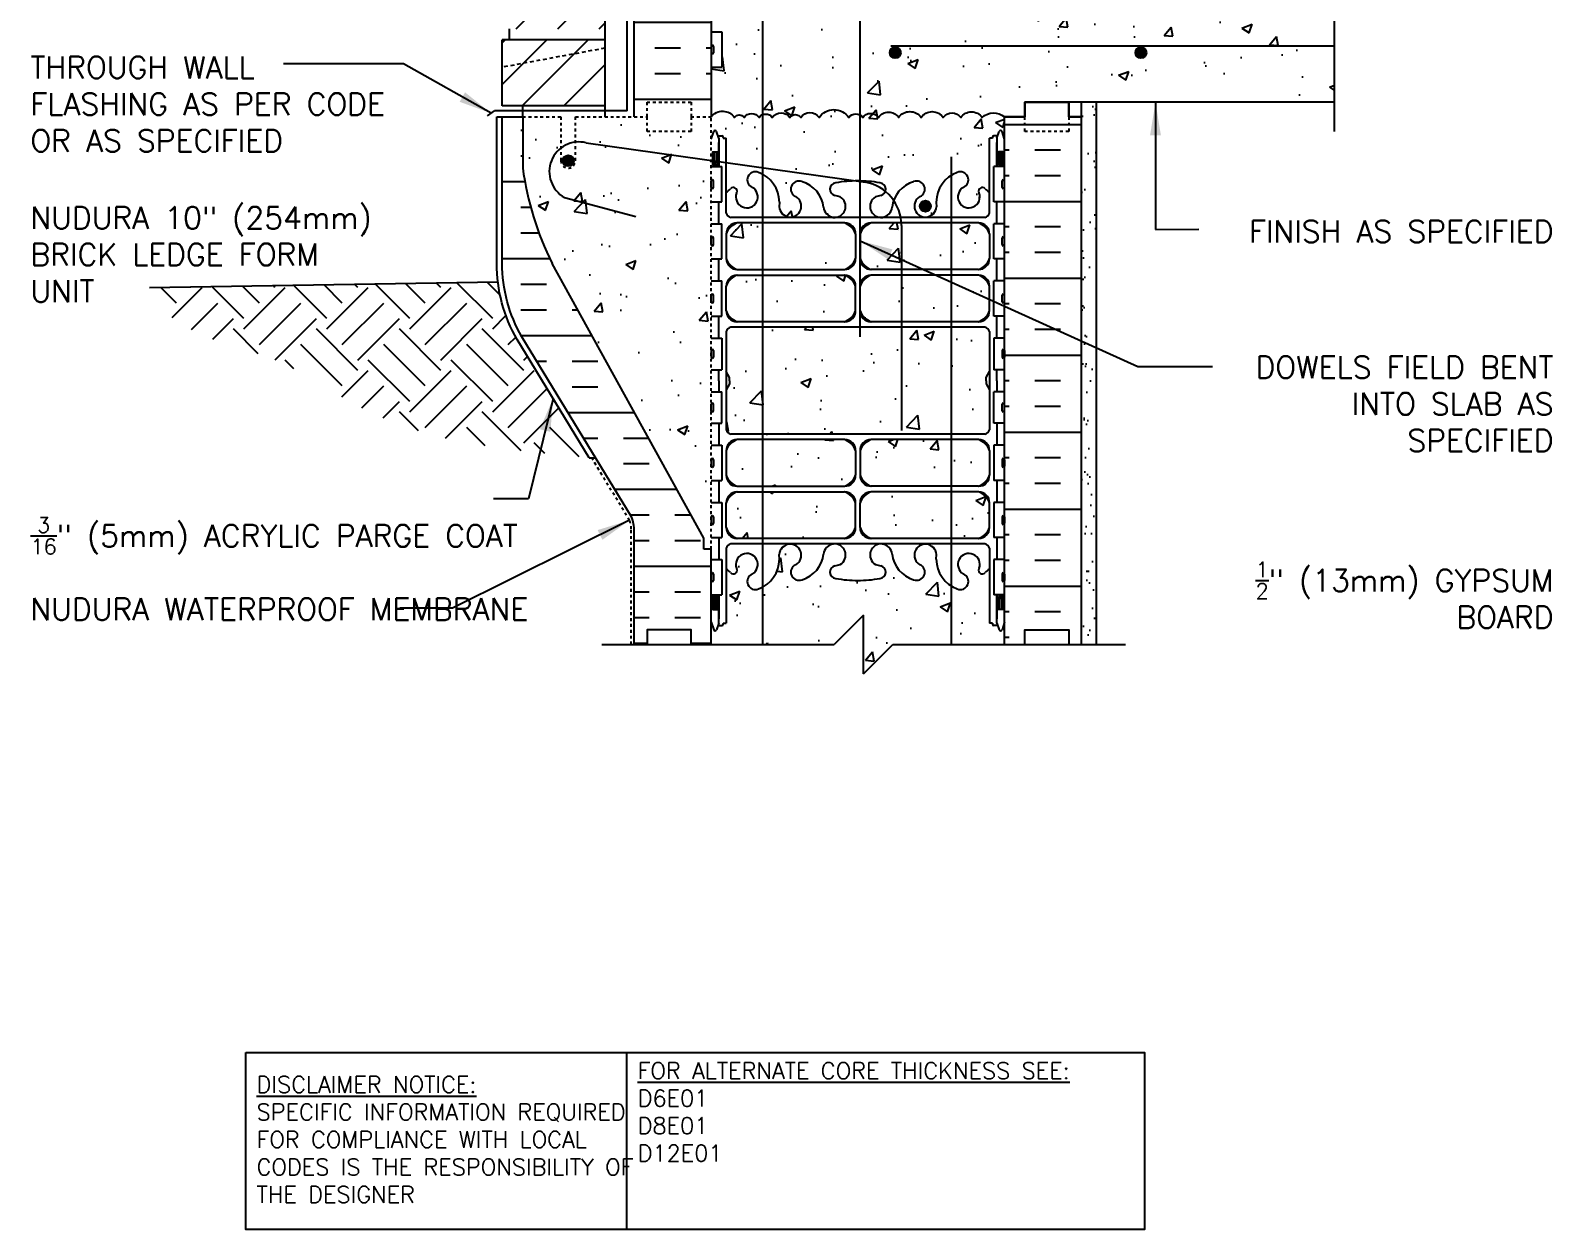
# Model space of a CAD drawing. Header units: inches. Extents: x 75 to 126.9, y 108.4 to 175.2.
# Drawn here: x 75 to 126.9, y 108.4 to 149.3 of the extents above; entities that cross this region are included whole.
import ezdxf

# ---------------------------------------------------------------- set-up
doc = ezdxf.new("R2010")
doc.units = ezdxf.units.IN
doc.header["$LTSCALE"] = 0.5
doc.header["$MEASUREMENT"] = 0
doc.linetypes.add('DASHED2', pattern=[0.375, 0.25, -0.125])
doc.linetypes.add('HIDDEN2', pattern=[0.1875, 0.125, -0.0625])
for name, color, linetype in [('HATCH', 12, 'Continuous'), ('Hidden2', 12, 'HIDDEN2'), ('line25', 2, 'Continuous'), ('LINE3', 3, 'Continuous'), ('LINE50', 5, 'Continuous'), ('LINE9', 9, 'Continuous'), ('TEXT', 4, 'Continuous'), ('Web_Edge', 9, 'Continuous')]:
    doc.layers.add(name, color=color, linetype=linetype)
doc.styles.add('DIM', font='romans.shx', dxfattribs={"width": 0.7})
doc.styles.add('ROMANS', font='romans.shx', dxfattribs={"height": 0.75})
doc.styles.get("Standard").update_dxf_attribs({"font": 'romans.shx', "height": 0.75})
doc.dimstyles.new('ext_12', dxfattribs={"dimscale": 12, "dimtxt": 0.09375, "dimasz": 0.09375, "dimexe": 0.09375, "dimexo": 0.0625, "dimgap": 0.0625, "dimtad": 1, "dimdec": 1, "dimzin": 3, "dimdsep": 46, "dimlunit": 4, "dimtxsty": 'DIM', "dimcen": 0.09, "dimdle": 0.09375, "dimclrt": 4, "dimadec": 0, "dimazin": 0, "dimtfac": 1, "dimtdec": 1, "dimtmove": 2, "dimatfit": 3, "dimfxl": 1, "dimfrac": 2, "dimtolj": 1, "dimtzin": 0, "dimarcsym": 0})

msp = doc.modelspace()

# ---------------------------------------------------------------- hatches: boundary and pattern name
at = {"layer": 'HATCH'}
h = msp.add_hatch(dxfattribs=at)
h.set_pattern_fill('AR-CONC', color=256, scale=0.5)
h.paths.add_polyline_path([(118.433, 150.901), (120.433, 150.901), (119.433, 151.901), (119.433, 154.901), (110.803, 154.901), (108.178, 154.901, 0.370317), (107.416, 154.881, 0.520567), (106.685, 154.881, 0.520567), (106.092, 154.881, 0.520567), (105.335, 154.881, 0.520567), (104.568, 154.881, 0.520567), (103.88, 154.881, 0.520567), (103.344, 154.881, 0.520567), (102.874, 154.881, 0.520567), (101.854, 154.881, 0.520567), (101.23, 154.881, 0.520567), (100.863, 154.881, 0.520567), (100.258, 154.881, 0.520567), (99.813, 154.881, 0.520567), (99.298, 154.881, 0.520567), (98.976, 154.881, 0.388951), (98.322, 155.026), (98.543, 155.026), (98.543, 153.946), (98.178, 153.946), (98.178, 153.196), (98.543, 153.196), (98.543, 151.996), (98.178, 151.996), (98.178, 151.246), (98.543, 151.246), (98.543, 150.046), (98.178, 150.046), (98.178, 149.296), (98.543, 149.296), (98.543, 148.096), (98.178, 148.096), (98.178, 146.401, -0.504816), (98.976, 146.381, -0.520567), (99.298, 146.381, -0.520567), (99.813, 146.381, -0.520567), (100.258, 146.381, -0.520567), (100.863, 146.381, -0.520567), (101.23, 146.381, -0.520567), (101.854, 146.381, -0.520567), (102.874, 146.381, -0.520567), (103.344, 146.381, -0.520567), (103.88, 146.381, -0.520567), (104.568, 146.381, -0.520567), (105.335, 146.381, -0.520567), (106.092, 146.381, -0.520567), (106.685, 146.381, -0.520567), (107.416, 146.381, -0.370317), (108.178, 146.401), (108.866, 146.401), (108.866, 146.901), (110.366, 146.901), (119.433, 146.901), (119.433, 149.901)])
h.paths.add_polyline_path([(107.668, 130.967, 0.108935), (107.515, 130.854, -0.8344), (107.304, 130.979), (107.316, 131.001, 2.155404), (106.777, 130.806, -1), (106.563, 130.295, -0.311223), (105.854, 131.311), (105.855, 131.476, 1.661382), (105.294, 131.124, -1), (105.08, 130.612, -0.30095), (104.344, 131.485, 1.661382), (103.783, 131.132, 0.055617), (103.962, 131.086, -0.843243), (103.928, 130.654, -0.049932), (103.178, 130.59, -0.049932), (102.428, 130.654, -0.843243), (102.394, 131.086, 0.055617), (102.573, 131.132, 1.661382), (102.012, 131.485, -0.30095), (101.276, 130.612, -1), (101.062, 131.124, 1.661382), (100.501, 131.476), (100.502, 131.311, -0.311223), (99.793, 130.295, -1), (99.579, 130.806, 2.155404), (99.041, 131.001), (99.052, 130.979, -0.834375), (98.841, 130.854, 0.108938), (98.688, 130.967), (98.688, 129.13), (98.588, 129.13), (98.588, 129.1, -0.414214), (98.538, 129.05), (98.412, 129.05), (98.363, 128.9, -0.6), (98.263, 128.9), (98.178, 129.161), (98.178, 128.401), (102.376, 128.401), (103.376, 129.401), (103.376, 127.401), (104.376, 128.401), (108.178, 128.401), (108.178, 129.161), (108.093, 128.9, -0.6), (107.993, 128.9), (107.944, 129.05), (107.818, 129.05, -0.414214), (107.768, 129.1), (107.768, 129.13), (107.668, 129.13)])
h.paths.add_polyline_path([(107.668, 139.075, 0.268138), (107.507, 139.223), (98.849, 139.223, 0.268156), (98.688, 139.075), (98.688, 137.713), (98.808, 137.513), (98.808, 137.401), (98.808, 137.289), (98.688, 137.089), (98.688, 135.727, 0.268156), (98.849, 135.579), (107.507, 135.579, 0.268138), (107.668, 135.727), (107.668, 137.089), (107.548, 137.289), (107.548, 137.401), (107.548, 137.513), (107.668, 137.713)])
h.paths.add_polyline_path([(102.727, 133.61), (99.063, 133.61, 0.225652), (98.688, 133.235), (98.688, 132.394, 0.225652), (99.063, 132.019), (102.727, 132.019, 0.225652), (103.102, 132.394), (103.102, 133.235, 0.225652)])
h.paths.add_polyline_path([(103.102, 134.176), (103.102, 135.017, 0.225652), (102.727, 135.392), (99.063, 135.392, 0.225652), (98.688, 135.017), (98.688, 134.176, 0.225652), (99.063, 133.801), (102.727, 133.801, 0.225652)])
h.paths.add_polyline_path([(107.668, 135.017, 0.225652), (107.293, 135.392), (103.629, 135.392, 0.225652), (103.254, 135.017), (103.254, 134.176, 0.225652), (103.629, 133.801), (107.293, 133.801, 0.225652), (107.668, 134.176)])
h.paths.add_polyline_path([(107.668, 133.235, 0.225652), (107.293, 133.61), (103.629, 133.61, 0.225652), (103.254, 133.235), (103.254, 132.394, 0.225652), (103.629, 132.019), (107.293, 132.019, 0.225652), (107.668, 132.394)])
h.paths.add_polyline_path([(103.102, 140.626, 0.225652), (102.727, 141.001), (99.063, 141.001, 0.225652), (98.688, 140.626), (98.688, 139.786, 0.225652), (99.063, 139.411), (102.727, 139.411, 0.225652), (103.102, 139.786)])
h.paths.add_polyline_path([(103.102, 142.408, 0.225652), (102.727, 142.783), (99.063, 142.783, 0.225652), (98.688, 142.408), (98.688, 141.567, 0.225652), (99.063, 141.192), (102.727, 141.192, 0.225652), (103.102, 141.567)])
h.paths.add_polyline_path([(107.668, 142.408, 0.225652), (107.293, 142.783), (103.629, 142.783, 0.225652), (103.254, 142.408), (103.254, 141.567, 0.225652), (103.629, 141.192), (107.293, 141.192, 0.225652), (107.668, 141.567)])
h.paths.add_polyline_path([(107.668, 140.626, 0.225652), (107.293, 141.001), (103.629, 141.001, 0.225652), (103.254, 140.626), (103.254, 139.786, 0.225652), (103.629, 139.411), (107.293, 139.411, 0.225652), (107.668, 139.786)])
h.paths.add_polyline_path([(107.668, 145.672), (107.768, 145.672), (107.768, 145.702, -0.414214), (107.818, 145.752), (107.944, 145.752), (107.993, 145.902, -0.6), (108.093, 145.902), (108.178, 145.642), (108.178, 146.401, 0.370317), (107.416, 146.381, 0.520567), (106.685, 146.381, 0.520567), (106.092, 146.381, 0.520567), (105.335, 146.381, 0.520567), (104.568, 146.381, 0.520567), (103.88, 146.381, 0.520567), (103.344, 146.381, 0.520567), (102.874, 146.381, 0.520567), (101.854, 146.381, 0.520567), (101.23, 146.381, 0.520567), (100.863, 146.381, 0.520567), (100.258, 146.381, 0.520567), (99.813, 146.381, 0.520567), (99.298, 146.381, 0.520567), (98.976, 146.381, 0.504816), (98.178, 146.401), (98.178, 145.642), (98.263, 145.902, -0.6), (98.363, 145.902), (98.412, 145.752), (98.538, 145.752, -0.414214), (98.588, 145.702), (98.588, 145.672), (98.688, 145.672), (98.688, 143.835, 0.108933), (98.841, 143.948, -0.8344), (99.052, 143.823), (99.041, 143.801, 2.155404), (99.579, 143.996, -1), (99.793, 144.507, -0.311223), (100.502, 143.491), (100.501, 143.326, 1.661382), (101.062, 143.679, -1), (101.276, 144.19, -0.30095), (102.012, 143.318, 1.661382), (102.573, 143.67, 0.055617), (102.394, 143.716, -0.843243), (102.428, 144.148, -0.049932), (103.178, 144.213, -0.049932), (103.928, 144.148, -0.843243), (103.962, 143.716, 0.055617), (103.783, 143.67, 1.661382), (104.344, 143.318, -0.30095), (105.08, 144.19, -1), (105.294, 143.679, 1.661382), (105.855, 143.326), (105.854, 143.491, -0.311223), (106.563, 144.507, -1), (106.777, 143.996, 2.155404), (107.316, 143.801), (107.304, 143.823, -0.834375), (107.515, 143.948, 0.10894), (107.668, 143.835)])
h.paths.add_polyline_path([(107.668, 157.075, 0.268138), (107.507, 157.223), (98.849, 157.223, 0.268156), (98.688, 157.075), (98.688, 155.713), (98.808, 155.513), (98.808, 155.401), (98.808, 155.281), (98.178, 155.281), (98.178, 155.026), (98.322, 155.026, -0.388951), (98.976, 154.881, -0.520567), (99.298, 154.881, -0.520567), (99.813, 154.881, -0.520567), (100.258, 154.881, -0.520567), (100.863, 154.881, -0.520567), (101.23, 154.881, -0.520567), (101.854, 154.881, -0.520567), (102.874, 154.881, -0.520567), (103.344, 154.881, -0.520567), (103.88, 154.881, -0.520567), (104.568, 154.881, -0.520567), (105.335, 154.881, -0.520567), (106.092, 154.881, -0.520567), (106.685, 154.881, -0.520567), (107.416, 154.881, -0.370317), (108.178, 154.901), (108.178, 155.281), (107.548, 155.281), (107.548, 155.401), (107.548, 155.513), (107.668, 155.713)])
h.paths.add_polyline_path([(103.102, 158.626, 0.225652), (102.727, 159.001), (99.063, 159.001, 0.225652), (98.688, 158.626), (98.688, 157.786, 0.225652), (99.063, 157.411), (102.727, 157.411, 0.225652), (103.102, 157.786)])
h.paths.add_polyline_path([(103.102, 160.408, 0.225652), (102.727, 160.783), (99.063, 160.783, 0.225652), (98.688, 160.408), (98.688, 159.567, 0.225652), (99.063, 159.192), (102.727, 159.192, 0.225652), (103.102, 159.567)])
h.paths.add_polyline_path([(107.668, 160.408, 0.225652), (107.293, 160.783), (103.629, 160.783, 0.225652), (103.254, 160.408), (103.254, 159.567, 0.225652), (103.629, 159.192), (107.293, 159.192, 0.225652), (107.668, 159.567)])
h.paths.add_polyline_path([(107.668, 158.626, 0.225652), (107.293, 159.001), (103.629, 159.001, 0.225652), (103.254, 158.626), (103.254, 157.786, 0.225652), (103.629, 157.411), (107.293, 157.411, 0.225652), (107.668, 157.786)])
h.paths.add_polyline_path([(107.668, 163.672), (107.768, 163.672), (107.768, 163.702, -0.414214), (107.818, 163.752), (107.944, 163.752), (107.993, 163.902, -0.6), (108.093, 163.902), (108.178, 163.642), (108.178, 164.401), (108.178, 166.401, 0.08841), (108.032, 166.498), (107.942, 166.498), (107.942, 166.54, -0.249069), (107.832, 166.747), (107.832, 166.815, -0.414214), (107.895, 166.877), (107.942, 166.877), (107.942, 166.947), (107.837, 166.947, 0.231736), (107.479, 166.796, -0.8344), (107.268, 166.922), (107.28, 166.943, 2.155404), (106.741, 166.749, -1), (106.527, 166.238, -0.311223), (105.818, 167.254), (105.819, 167.419, 1.661382), (105.258, 167.066, -1), (105.044, 166.555, -0.30095), (104.308, 167.427, 1.661382), (103.747, 167.074, 0.055617), (103.926, 167.029, -0.843243), (103.892, 166.596, -0.047544), (103.178, 166.532, -0.047544), (102.464, 166.596, -0.843243), (102.43, 167.029, 0.055617), (102.609, 167.074, 1.661382), (102.048, 167.427, -0.30095), (101.312, 166.555, -1), (101.098, 167.066, 1.661382), (100.537, 167.419), (100.538, 167.254, -0.311223), (99.829, 166.238, -1), (99.615, 166.749, 2.155404), (99.077, 166.943), (99.088, 166.922, -0.834375), (98.877, 166.796, 0.23174), (98.519, 166.947), (98.414, 166.947), (98.414, 166.877), (98.462, 166.877, -0.414214), (98.524, 166.815), (98.524, 166.747, -0.249069), (98.414, 166.54), (98.414, 166.498), (98.324, 166.498, 0.088416), (98.178, 166.401), (98.178, 164.401), (98.178, 163.642), (98.263, 163.902, -0.6), (98.363, 163.902), (98.412, 163.752), (98.538, 163.752, -0.414214), (98.588, 163.702), (98.588, 163.672), (98.688, 163.672), (98.688, 161.835, 0.108933), (98.841, 161.948, -0.8344), (99.052, 161.823), (99.041, 161.801, 2.155404), (99.579, 161.996, -1), (99.793, 162.507, -0.311223), (100.502, 161.491), (100.501, 161.326, 1.661382), (101.062, 161.679, -1), (101.276, 162.19, -0.30095), (102.012, 161.318, 1.661382), (102.573, 161.67, 0.055617), (102.394, 161.716, -0.843243), (102.428, 162.148, -0.049932), (103.178, 162.213, -0.049932), (103.928, 162.148, -0.843243), (103.962, 161.716, 0.055617), (103.783, 161.67, 1.661382), (104.344, 161.318, -0.30095), (105.08, 162.19, -1), (105.294, 161.679, 1.661382), (105.855, 161.326), (105.854, 161.491, -0.311223), (106.563, 162.507, -1), (106.777, 161.996, 2.155404), (107.316, 161.801), (107.304, 161.823, -0.834375), (107.515, 161.948, 0.10894), (107.668, 161.835)])
h.paths.add_polyline_path([(108.178, 173.401), (102.178, 173.401), (101.178, 172.401), (101.178, 174.401), (100.178, 173.401), (98.178, 173.401), (98.178, 170.593, 0.088416), (98.324, 170.496), (98.414, 170.496), (98.414, 170.454, -0.249069), (98.524, 170.247), (98.524, 170.18, -0.414214), (98.462, 170.117), (98.414, 170.117), (98.414, 170.047), (98.519, 170.047, -0.155529), (98.695, 169.913, 0.180914), (99.113, 169.602), (100.693, 169.249, 0.054974), (101.02, 169.213), (103.178, 169.213), (105.336, 169.213, 0.054974), (105.663, 169.249), (107.244, 169.602, 0.180914), (107.661, 169.913, -0.155529), (107.837, 170.047), (107.942, 170.047), (107.942, 170.117), (107.895, 170.117, -0.414214), (107.832, 170.18), (107.832, 170.247, -0.249069), (107.942, 170.454), (107.942, 170.496), (108.032, 170.496, 0.08841), (108.178, 170.593)])
h.paths.add_polyline_path([(98.178, 146.401), (97.491, 146.401), (97.491, 145.901), (95.991, 145.901), (95.991, 146.401), (95.553, 146.401), (93.553, 146.401), (93.553, 144.901, -1), (93.053, 144.901), (93.053, 146.401), (91.753, 146.401), (91.753, 144.651, 0.079579), (92.753, 141.401), (97.928, 132.026), (97.928, 131.651), (98.178, 131.651)])
h = msp.add_hatch(dxfattribs=at)
h.set_pattern_fill('ANSI31', color=256, scale=8, style=0)
h.set_pattern_definition([(45, (92.1293, 152.8277), (-0.707107, 0.707107), [])])
h.paths.add_polyline_path([(94.553, 154.276), (91.053, 154.276), (91.053, 152.026), (94.553, 152.026)])
h.paths.add_polyline_path([(94.553, 173.401), (91.053, 173.401), (91.053, 173.026), (94.553, 173.026)])
h.paths.add_polyline_path([(94.553, 149.026), (91.053, 149.026), (91.053, 146.776), (94.553, 146.776)])
h.paths.add_polyline_path([(94.553, 172.651), (92.553, 172.651), (91.053, 172.651), (91.053, 170.401), (94.553, 170.401)])
h.paths.add_polyline_path([(94.553, 170.026), (91.053, 170.026), (91.053, 167.776), (94.553, 167.776)])
h.paths.add_polyline_path([(94.553, 159.526), (91.053, 159.526), (91.053, 157.276), (94.553, 157.276)])
h.paths.add_polyline_path([(94.553, 162.151), (91.053, 162.151), (91.053, 159.901), (94.553, 159.901)])
h.paths.add_polyline_path([(94.553, 164.776), (91.053, 164.776), (91.053, 162.526), (94.553, 162.526)])
h.paths.add_polyline_path([(94.553, 167.401), (91.053, 167.401), (91.053, 165.151), (94.553, 165.151)])
h.paths.add_polyline_path([(94.553, 151.651), (91.053, 151.651), (91.053, 149.401), (94.553, 149.401)])
h.paths.add_polyline_path([(94.553, 156.901), (91.053, 156.901), (91.053, 154.651), (94.553, 154.651)])
h = msp.add_hatch(dxfattribs=at)
h.set_pattern_fill('INSUL', color=256, scale=7, style=0)
h.paths.add_polyline_path([(110.803, 164.401), (110.366, 164.401), (110.366, 163.901), (108.866, 163.901), (108.866, 164.401), (108.178, 164.401), (108.178, 154.901), (110.803, 154.901)])
h.paths.add_polyline_path([(98.178, 164.401), (97.491, 164.401), (97.491, 163.901), (95.991, 163.901), (95.991, 164.401), (95.553, 164.401), (95.553, 146.401), (95.991, 146.401), (95.991, 146.901), (97.491, 146.901), (97.491, 146.401), (98.178, 146.401), (98.178, 148.096)])
h = msp.add_hatch(dxfattribs=at)
h.set_pattern_fill('INSUL', color=256, scale=7, style=0)
h.set_pattern_definition([(180, (3034.3397, -268.6084), (0, 2.625), []), (180, (3034.3397, -267.7334), (0, 2.625), [0.875, -0.875]), (180, (3034.3397, -266.8584), (0, 2.625), [0.875, -0.875])])
h.paths.add_polyline_path([(110.803, 128.401), (110.366, 128.401), (110.366, 128.901), (108.866, 128.901), (108.866, 128.401), (108.178, 128.401), (108.178, 146.401), (108.866, 146.401), (108.866, 146.901), (110.366, 146.901), (110.366, 146.401), (110.803, 146.401)])
h = msp.add_hatch(dxfattribs=at)
h.set_pattern_fill('AR-SAND', color=256, scale=0.5, style=0)
h.set_pattern_definition([(37.5, (111.2565, 149.0647), (-0.031497, 0.963412), [0, -0.76, 0, -0.85, 0, -0.8125]), (7.5, (111.2565, 149.0647), (0.88489, 1.41107), [0, -0.41, 0, -0.685, 0, -0.2625]), (327.5, (110.6415, 149.0647), (1.55707, 0.00283), [0, -0.25, 0, -0.9, 0, -1.175]), (317.5, (110.6415, 149.0647), (1.50306, 0.43884), [0, -0.125, 0, -0.59, 0, -0.675])])
h.paths.add_polyline_path([(111.303, 146.901), (110.803, 146.901), (110.803, 146.401), (110.803, 145.981), (111.303, 145.981)])
h.paths.add_polyline_path([(111.303, 140.967), (110.803, 140.967), (110.803, 128.402), (111.303, 128.402)])
h.paths.add_polyline_path([(111.303, 145.901), (110.803, 145.901), (110.803, 140.967), (111.303, 140.967)])
h = msp.add_hatch(dxfattribs=at)
h.set_pattern_fill('INSUL', color=256, scale=7, style=0)
h.set_pattern_definition([(0, (-2904.3126, -294.1812), (0, 2.625), []), (0, (-2904.3126, -293.3062), (0, 2.625), [0.875, -0.875]), (0, (-2904.3126, -292.4312), (0, 2.625), [0.875, -0.875])])
h.paths.add_polyline_path([(92.753, 141.401, -0.079579), (91.753, 144.651), (91.753, 146.401), (91.053, 146.401), (91.053, 141.401, 0.131652), (91.723, 138.901), (95.461, 132.751, -0.10438), (95.553, 132.276), (95.553, 128.401), (95.991, 128.401), (95.991, 128.901), (97.491, 128.901), (97.491, 128.401), (98.178, 128.401), (98.178, 131.651), (97.928, 131.651), (97.928, 132.026)])
h = msp.add_hatch(dxfattribs=at)
h.set_pattern_fill('EARTH', color=256, scale=8, angle=45, style=0)
h.set_pattern_definition([(45, (-12.8643, 61.7362), (2e-16, 2.828427), [2, -2]), (45, (-13.3946, 62.2665), (2e-16, 2.828427), [2, -2]), (45, (-13.925, 62.7968), (2e-16, 2.828427), [2, -2]), (135, (-13.925, 63.1504), (-2.828427, 4e-16), [2, -2]), (135, (-13.3946, 63.6807), (-2.828427, 4e-16), [2, -2]), (135, (-12.8643, 64.211), (-2.828427, 4e-16), [2, -2])])
h.paths.add_polyline_path([(91.562, 138.806, -0.100997), (90.904, 140.773), (87.327, 140.713), (82.864, 138.276), (82.995, 138.232), (83.207, 138.153), (83.421, 138.066), (83.636, 137.968), (83.853, 137.862), (84.07, 137.749), (84.287, 137.629), (84.503, 137.505), (84.719, 137.378), (84.932, 137.249), (85.143, 137.119), (85.353, 136.991), (85.565, 136.862), (85.787, 136.732), (86.024, 136.6), (86.282, 136.465), (86.567, 136.326), (86.886, 136.18), (87.244, 136.029), (87.65, 135.87), (88.129, 135.706), (88.706, 135.539), (89.409, 135.374), (90.265, 135.212), (91.299, 135.056), (92.54, 134.908), (94.013, 134.773)])
h.paths.add_polyline_path([(87.327, 140.713), (78.61, 140.568), (78.789, 140.393), (78.971, 140.222), (79.154, 140.058), (79.34, 139.9), (79.529, 139.75), (79.72, 139.607), (79.913, 139.472), (80.109, 139.347), (80.307, 139.23), (80.508, 139.123), (80.711, 139.024), (80.915, 138.932), (81.121, 138.846), (81.327, 138.767), (81.534, 138.694), (81.742, 138.625), (81.95, 138.56), (82.157, 138.497), (82.366, 138.434), (82.575, 138.371), (82.784, 138.304), (82.864, 138.276)])
at = {"layer": 'LINE3'}
for points in [[(104.64, 148.588, 1), (104.265, 148.588, 1)], [(113.015, 148.588, 1), (112.64, 148.588, 1)], [(93.116, 144.901, 1), (93.491, 144.901, 1)], [(105.294, 143.354, 1), (105.669, 143.354, 1)]]:
    msp.add_hatch(color=256, dxfattribs=at).paths.add_polyline_path(points)

# ---------------------------------------------------------------- linework, layer by layer
at = {"layer": 'HATCH'}
msp.add_lwpolyline([(98.178, 146.401, -0.504816), (98.976, 146.381, -0.520567), (99.298, 146.381, -0.520567), (99.813, 146.381, -0.520567), (100.258, 146.381, -0.520567), (100.863, 146.381, -0.520567), (101.23, 146.381, -0.520567), (101.854, 146.381, -0.520567), (102.874, 146.381, -0.520567), (103.344, 146.381, -0.520567), (103.88, 146.381, -0.520567), (104.568, 146.381, -0.520567), (105.335, 146.381, -0.520567), (106.092, 146.381, -0.520567), (106.685, 146.381, -0.520567), (107.416, 146.381, -0.370317), (108.178, 146.401)], format="xyb", dxfattribs=at)
at = {"layer": 'Hidden2'}
for p, q in [((91.753, 146.401), (93.053, 146.401)), ((93.053, 146.401), (93.053, 144.901)), ((93.553, 144.901), (93.553, 146.401)), ((93.553, 146.401), (95.553, 146.401)), ((98.178, 131.651), (98.178, 146.401))]:
    msp.add_line(p, q, dxfattribs=at)
msp.add_lwpolyline([(95.553, 146.401), (95.991, 146.401), (95.991, 146.901), (97.491, 146.901), (97.491, 146.401), (98.178, 146.401)], dxfattribs=at)
msp.add_arc((93.303, 144.901), 0.25, 180, 0, dxfattribs=at)
at = {"layer": 'line25'}
for p, q in [((98.178, 164.401), (98.178, 146.401)), ((94.553, 159.526), (94.553, 146.401)), ((94.553, 149.026), (91.053, 149.026)), ((91.053, 146.776), (91.053, 149.026)), ((91.303, 149.026), (91.303, 149.401)), ((98.178, 149.296), (98.543, 149.296)), ((98.543, 149.296), (98.543, 148.096)), ((98.178, 148.096), (98.178, 146.401)), ((98.178, 148.096), (98.543, 148.096)), ((94.553, 146.776), (91.053, 146.776)), ((91.753, 146.401), (91.753, 146.776)), ((91.753, 146.401), (91.753, 144.651)), ((108.178, 128.401), (108.178, 146.401)), ((98.178, 144.706), (98.543, 144.706)), ((98.543, 143.506), (98.543, 144.706)), ((108.178, 144.706), (107.813, 144.706)), ((107.813, 143.506), (107.813, 144.706)), ((98.178, 143.506), (98.543, 143.506)), ((108.178, 143.506), (107.813, 143.506)), ((98.178, 142.756), (98.543, 142.756)), ((98.543, 141.556), (98.543, 142.756)), ((108.178, 142.756), (107.813, 142.756)), ((107.813, 141.556), (107.813, 142.756)), ((97.928, 132.026), (92.753, 141.401)), ((98.178, 141.556), (98.543, 141.556)), ((108.178, 141.556), (107.813, 141.556)), ((98.178, 140.806), (98.543, 140.806)), ((98.543, 139.606), (98.543, 140.806)), ((108.178, 140.806), (107.813, 140.806)), ((107.813, 139.606), (107.813, 140.806)), ((98.178, 139.606), (98.543, 139.606)), ((108.178, 139.606), (107.813, 139.606)), ((98.178, 138.856), (98.543, 138.856)), ((98.543, 138.856), (98.543, 137.776)), ((108.178, 138.856), (107.813, 138.856)), ((107.813, 138.856), (107.813, 137.776)), ((98.178, 137.776), (98.543, 137.776)), ((108.178, 137.776), (107.813, 137.776)), ((98.178, 137.026), (98.543, 137.026)), ((98.543, 135.946), (98.543, 137.026)), ((108.178, 137.026), (107.813, 137.026)), ((107.813, 135.946), (107.813, 137.026)), ((98.178, 135.946), (98.543, 135.946)), ((108.178, 135.946), (107.813, 135.946)), ((98.178, 135.196), (98.543, 135.196)), ((98.543, 135.196), (98.543, 133.996)), ((108.178, 135.196), (107.813, 135.196)), ((107.813, 135.196), (107.813, 133.996)), ((98.178, 133.996), (98.543, 133.996)), ((108.178, 133.996), (107.813, 133.996)), ((98.178, 133.246), (98.543, 133.246)), ((98.543, 133.246), (98.543, 132.046)), ((108.178, 133.246), (107.813, 133.246)), ((107.813, 133.246), (107.813, 132.046)), ((97.928, 131.651), (97.928, 132.026)), ((98.178, 132.046), (98.543, 132.046)), ((108.178, 132.046), (107.813, 132.046)), ((98.178, 131.651), (97.928, 131.651)), ((98.178, 128.401), (98.178, 131.651)), ((98.178, 131.296), (98.543, 131.296)), ((98.543, 131.296), (98.543, 130.096)), ((108.178, 131.296), (107.813, 131.296)), ((107.813, 131.296), (107.813, 130.096)), ((98.178, 130.096), (98.543, 130.096)), ((108.178, 130.096), (107.813, 130.096))]:
    msp.add_line(p, q, dxfattribs=at)
msp.add_arc((102.398, 146.148), 10.75, 188.0028, 206.2026, dxfattribs=at)
at = {"layer": 'LINE3'}
for p, q in [((99.928, 173.401), (99.928, 128.4)), ((119.433, 148.807), (104.307, 148.807)), ((93.914, 145.515), (103.437, 144.172)), ((106.357, 145.034), (106.357, 128.401)), ((93.177, 143.65), (95.61, 142.998)), ((104.665, 142.697), (104.665, 135.697))]:
    msp.add_line(p, q, dxfattribs=at)
at = {"layer": 'LINE3', "linetype": 'Continuous'}
msp.add_lwpolyline([(103.256, 138.901), (103.256, 149.901, -0.414214), (104.256, 150.901), (118.433, 150.901)], format="xyb", dxfattribs=at)
at = {"layer": 'LINE3'}
for centre in [(104.452, 148.588), (112.827, 148.588), (93.303, 144.901), (105.481, 143.354)]:
    msp.add_circle(centre, 0.188, dxfattribs=at)
for centre, radius, start, end in [((93.672, 144.532), 1.012, 76.184, 240.6907), ((103.165, 142.697), 1.5, 360, 79.5785)]:
    msp.add_arc(centre, radius, start, end, dxfattribs=at)
at = {"layer": 'LINE50'}
for p, q in [((95.553, 146.401), (95.553, 164.401)), ((110.803, 128.401), (110.803, 146.401)), ((79.026, 140.575), (90.904, 140.773))]:
    msp.add_line(p, q, dxfattribs=at)
for points in [[(110.803, 146.401), (110.366, 146.401), (110.366, 146.901), (108.866, 146.901), (108.866, 146.401), (108.178, 146.401)], [(108.178, 146.401), (108.866, 146.401), (108.866, 146.901), (110.366, 146.901), (110.366, 146.401), (110.803, 146.401)], [(98.178, 128.401), (97.491, 128.401), (97.491, 128.901), (95.991, 128.901), (95.991, 128.401), (95.553, 128.401)], [(98.178, 128.401), (97.491, 128.401), (97.491, 128.901), (95.991, 128.901), (95.991, 128.401), (95.553, 128.401)], [(108.178, 128.401), (108.866, 128.401), (108.866, 128.901), (110.366, 128.901), (110.366, 128.401), (110.803, 128.401)]]:
    msp.add_lwpolyline(points, dxfattribs=at)
msp.add_lwpolyline([(95.553, 128.401), (95.553, 132.276, 0.10438), (95.461, 132.751), (91.723, 138.901, -0.131652), (91.053, 141.401), (91.053, 146.401), (91.753, 146.401)], format="xyb", dxfattribs=at)
at = {"layer": 'LINE9'}
for p, q in [((95.319, 146.605), (95.319, 151.128)), ((119.433, 145.901), (119.433, 149.901)), ((98.178, 148.806), (98.178, 148.586)), ((98.178, 148.751), (98.178, 148.751)), ((98.178, 148.641), (98.178, 148.641)), ((98.218, 148.846), (98.218, 148.846)), ((98.218, 148.546), (98.218, 148.546)), ((98.258, 148.806), (98.258, 148.586)), ((119.433, 146.901), (110.366, 146.901)), ((110.803, 146.401), (110.803, 146.901)), ((111.303, 146.901), (111.303, 128.401)), ((90.553, 146.438), (90.796, 146.605)), ((95.319, 146.605), (90.796, 146.605)), ((90.866, 146.401), (91.053, 146.401)), ((98.178, 143.996), (98.178, 144.216)), ((98.178, 144.161), (98.178, 144.161)), ((98.178, 144.051), (98.178, 144.051)), ((98.218, 144.256), (98.218, 144.256)), ((98.218, 143.956), (98.218, 143.956)), ((98.258, 143.996), (98.258, 144.216)), ((108.098, 143.996), (108.098, 144.216)), ((108.138, 144.256), (108.138, 144.256)), ((108.138, 143.956), (108.138, 143.956)), ((108.178, 143.996), (108.178, 144.216)), ((108.178, 144.161), (108.178, 144.161)), ((108.178, 144.051), (108.178, 144.051)), ((98.178, 142.046), (98.178, 142.266)), ((98.178, 142.211), (98.178, 142.211)), ((98.218, 142.306), (98.218, 142.306)), ((98.258, 142.046), (98.258, 142.266)), ((108.098, 142.046), (108.098, 142.266)), ((108.138, 142.306), (108.138, 142.306)), ((108.178, 142.046), (108.178, 142.266)), ((108.178, 142.211), (108.178, 142.211)), ((98.178, 142.101), (98.178, 142.101)), ((98.218, 142.006), (98.218, 142.006)), ((108.138, 142.006), (108.138, 142.006)), ((108.178, 142.101), (108.178, 142.101)), ((98.178, 140.096), (98.178, 140.316)), ((98.178, 140.261), (98.178, 140.261)), ((98.178, 140.151), (98.178, 140.151)), ((98.218, 140.356), (98.218, 140.356)), ((98.258, 140.096), (98.258, 140.316)), ((108.098, 140.096), (108.098, 140.316)), ((108.138, 140.356), (108.138, 140.356)), ((108.178, 140.096), (108.178, 140.316)), ((108.178, 140.261), (108.178, 140.261)), ((108.178, 140.151), (108.178, 140.151)), ((98.218, 140.056), (98.218, 140.056)), ((108.138, 140.056), (108.138, 140.056)), ((98.178, 138.426), (98.178, 138.206)), ((98.178, 138.371), (98.178, 138.371)), ((98.178, 138.261), (98.178, 138.261)), ((98.218, 138.466), (98.218, 138.466)), ((98.218, 138.166), (98.218, 138.166)), ((98.258, 138.426), (98.258, 138.206)), ((108.098, 138.426), (108.098, 138.206)), ((108.138, 138.466), (108.138, 138.466)), ((108.138, 138.166), (108.138, 138.166)), ((108.178, 138.426), (108.178, 138.206)), ((108.178, 138.371), (108.178, 138.371)), ((108.178, 138.261), (108.178, 138.261)), ((98.178, 136.376), (98.178, 136.596)), ((98.178, 136.541), (98.178, 136.541)), ((98.218, 136.636), (98.218, 136.636)), ((98.258, 136.376), (98.258, 136.596)), ((108.098, 136.376), (108.098, 136.596)), ((108.138, 136.636), (108.138, 136.636)), ((108.178, 136.376), (108.178, 136.596)), ((108.178, 136.541), (108.178, 136.541)), ((98.178, 136.431), (98.178, 136.431)), ((98.218, 136.336), (98.218, 136.336)), ((108.138, 136.336), (108.138, 136.336)), ((108.178, 136.431), (108.178, 136.431)), ((94.013, 134.773), (94.232, 134.773)), ((98.178, 134.706), (98.178, 134.486)), ((98.178, 134.651), (98.178, 134.651)), ((98.178, 134.541), (98.178, 134.541)), ((98.218, 134.746), (98.218, 134.746)), ((98.218, 134.446), (98.218, 134.446)), ((98.258, 134.706), (98.258, 134.486)), ((108.098, 134.706), (108.098, 134.486)), ((108.138, 134.746), (108.138, 134.746)), ((108.138, 134.446), (108.138, 134.446)), ((108.178, 134.706), (108.178, 134.486)), ((108.178, 134.651), (108.178, 134.651)), ((108.178, 134.541), (108.178, 134.541)), ((98.178, 132.756), (98.178, 132.536)), ((98.178, 132.701), (98.178, 132.701)), ((98.178, 132.591), (98.178, 132.591)), ((98.218, 132.496), (98.218, 132.496)), ((98.258, 132.756), (98.258, 132.536)), ((108.098, 132.756), (108.098, 132.536)), ((108.138, 132.496), (108.138, 132.496)), ((108.178, 132.756), (108.178, 132.536)), ((108.178, 132.701), (108.178, 132.701)), ((108.178, 132.591), (108.178, 132.591)), ((98.178, 130.806), (98.178, 130.586)), ((98.218, 130.846), (98.218, 130.846)), ((98.258, 130.806), (98.258, 130.586)), ((108.098, 130.806), (108.098, 130.586)), ((108.138, 130.846), (108.138, 130.846)), ((108.178, 130.806), (108.178, 130.586)), ((98.178, 130.751), (98.178, 130.751)), ((98.178, 130.641), (98.178, 130.641)), ((98.218, 130.546), (98.218, 130.546)), ((108.138, 130.546), (108.138, 130.546)), ((108.178, 130.751), (108.178, 130.751)), ((108.178, 130.641), (108.178, 130.641)), ((103.376, 129.401), (102.376, 128.401)), ((103.376, 127.401), (103.376, 129.401)), ((94.449, 128.401), (102.376, 128.401)), ((103.376, 127.401), (104.376, 128.401)), ((104.376, 128.401), (112.303, 128.401))]:
    msp.add_line(p, q, dxfattribs=at)
at = {"layer": 'LINE9', "linetype": 'DASHED2'}
msp.add_line((94.553, 148.742), (91.053, 148.094), dxfattribs=at)
at = {"layer": 'LINE9'}
msp.add_lwpolyline([(94.013, 134.773), (91.562, 138.806, -0.131757), (90.866, 141.401), (90.866, 146.401)], format="xyb", dxfattribs=at)
at = {"layer": 'LINE9', "linetype": 'DASHED2', "ltscale": 0.15}
for points in [[(97.491, 146.401), (97.491, 146.401), (97.491, 145.901), (95.991, 145.901), (95.991, 146.401), (95.991, 146.401)], [(110.366, 146.401), (110.366, 146.401), (110.366, 145.901), (108.866, 145.901), (108.866, 146.401), (108.866, 146.401)], [(110.366, 146.401), (110.366, 146.401), (110.366, 145.901), (108.866, 145.901), (108.866, 146.401), (108.866, 146.401)]]:
    msp.add_lwpolyline(points, dxfattribs=at)
at = {"layer": 'LINE9', "linetype": 'HIDDEN2'}
msp.add_lwpolyline([(95.449, 128.401), (95.449, 132.337, 0.097369), (95.396, 132.64), (94.1, 134.773)], format="xyb", dxfattribs=at)
at = {"layer": 'LINE9'}
for centre, start, end in [((98.218, 148.806), 90, 180), ((98.218, 148.586), 180, 270), ((98.218, 148.806), 0, 90), ((98.218, 148.586), 270, 0), ((98.218, 144.216), 90, 180), ((98.218, 143.996), 180, 270), ((98.218, 144.216), 360, 90), ((98.218, 143.996), 270, 0), ((108.138, 144.216), 90, 180), ((108.138, 143.996), 180, 270), ((108.138, 144.216), 0, 90), ((108.138, 143.996), 270, 0), ((98.218, 142.266), 90, 180), ((98.218, 142.266), 360, 90), ((108.138, 142.266), 90, 180), ((108.138, 142.266), 0, 90), ((98.218, 142.046), 180, 270), ((98.218, 142.046), 270, 0), ((108.138, 142.046), 180, 270), ((108.138, 142.046), 270, 0), ((98.218, 140.316), 90, 180), ((98.218, 140.316), 360, 90), ((108.138, 140.316), 90, 180), ((108.138, 140.316), 0, 90), ((98.218, 140.096), 180, 270), ((98.218, 140.096), 270, 0), ((108.138, 140.096), 180, 270), ((108.138, 140.096), 270, 0), ((98.218, 138.426), 90, 180), ((98.218, 138.206), 180, 270), ((98.218, 138.426), 0, 90), ((98.218, 138.206), 270, 0), ((108.138, 138.426), 90, 180), ((108.138, 138.206), 180, 270), ((108.138, 138.426), 360, 90), ((108.138, 138.206), 270, 0), ((98.218, 136.596), 90, 180), ((98.218, 136.596), 360, 90), ((108.138, 136.596), 90, 180), ((108.138, 136.596), 0, 90), ((98.218, 136.376), 180, 270), ((98.218, 136.376), 270, 0), ((108.138, 136.376), 180, 270), ((108.138, 136.376), 270, 0), ((98.218, 134.706), 90, 180), ((98.218, 134.486), 180, 270), ((98.218, 134.706), 0, 90), ((98.218, 134.486), 270, 0), ((108.138, 134.706), 90, 180), ((108.138, 134.486), 180, 270), ((108.138, 134.706), 360, 90), ((108.138, 134.486), 270, 0), ((98.218, 132.756), 90, 180), ((98.218, 132.536), 180, 270), ((98.218, 132.756), 0, 90), ((98.218, 132.536), 270, 0), ((108.138, 132.756), 90, 180), ((108.138, 132.536), 180, 270), ((108.138, 132.756), 360, 90), ((108.138, 132.536), 270, 0), ((98.218, 130.806), 90, 180), ((98.218, 130.806), 0, 90), ((108.138, 130.806), 90, 180), ((108.138, 130.806), 360, 90), ((98.218, 130.586), 180, 270), ((98.218, 130.586), 270, 0), ((108.138, 130.586), 180, 270), ((108.138, 130.586), 270, 0)]:
    msp.add_arc(centre, 0.04, start, end, dxfattribs=at)
at = {"layer": 'TEXT'}
for points in [[(91.582, 142.826, 0, 0.36, 0), (90.502, 142.826, 0, 0, 0), (88.326, 142.826, 0, 0, 0)], [(111.101, 130.38, 0, 0.36, 0), (112.181, 130.38, 0, 0, 0), (114.826, 130.38, 0, 0, 0)]]:
    msp.add_lwpolyline(points, format="xyseb", dxfattribs=at)
msp.add_lwpolyline([(82.312, 114.482), (95.296, 114.482), (95.296, 108.444), (82.312, 108.444)], close=True, dxfattribs=at)
msp.add_lwpolyline([(95.296, 114.482), (112.956, 114.482), (112.956, 108.444), (95.296, 108.444)], dxfattribs=at)
at = {"layer": 'Web_Edge'}
for p, q in [((98.178, 145.642), (98.263, 145.902)), ((98.438, 145.672), (98.363, 145.902)), ((107.918, 145.672), (107.993, 145.902)), ((108.178, 145.642), (108.093, 145.902)), ((98.412, 145.752), (98.538, 145.752)), ((98.438, 145.672), (98.438, 144.706)), ((98.588, 145.702), (98.588, 145.702)), ((98.588, 145.702), (98.588, 145.672)), ((98.588, 145.672), (98.688, 145.672)), ((98.688, 143.118), (98.688, 145.672)), ((107.768, 145.672), (107.668, 145.672)), ((107.668, 143.118), (107.668, 145.672)), ((107.768, 145.702), (107.768, 145.702)), ((107.768, 145.702), (107.768, 145.672)), ((107.944, 145.752), (107.818, 145.752)), ((107.918, 145.672), (107.918, 144.706)), ((99.041, 143.801), (99.052, 143.823)), ((107.316, 143.801), (107.304, 143.823)), ((100.502, 143.491), (100.501, 143.326)), ((105.854, 143.491), (105.855, 143.326)), ((107.507, 142.97), (98.849, 142.97)), ((102.727, 142.783), (99.063, 142.783)), ((107.293, 142.783), (103.629, 142.783)), ((98.688, 142.408), (98.688, 141.567)), ((103.102, 142.408), (103.102, 141.567)), ((103.254, 142.409), (103.254, 141.568)), ((107.668, 142.408), (107.668, 141.567)), ((99.063, 141.192), (102.727, 141.192)), ((107.293, 141.192), (103.629, 141.192)), ((99.063, 141.001), (102.727, 141.001)), ((107.293, 141.001), (103.629, 141.001)), ((98.688, 139.786), (98.688, 140.626)), ((103.102, 139.786), (103.102, 140.626)), ((103.254, 139.785), (103.254, 140.626)), ((107.668, 139.786), (107.668, 140.626)), ((107.507, 139.223), (98.849, 139.223)), ((102.727, 139.411), (99.063, 139.411)), ((107.293, 139.411), (103.629, 139.411)), ((98.688, 139.075), (98.688, 135.727)), ((107.668, 139.075), (107.668, 135.727)), ((98.808, 137.513), (98.688, 137.713)), ((98.808, 137.513), (98.688, 137.713)), ((107.548, 137.513), (107.668, 137.713)), ((107.548, 137.513), (107.668, 137.713)), ((98.808, 137.289), (98.688, 137.089)), ((98.808, 137.289), (98.688, 137.089)), ((98.808, 137.401), (98.808, 137.513)), ((98.808, 137.401), (98.808, 137.513)), ((98.808, 137.401), (98.808, 137.289)), ((98.808, 137.401), (98.808, 137.289)), ((107.548, 137.401), (107.548, 137.513)), ((107.548, 137.401), (107.548, 137.513)), ((107.548, 137.401), (107.548, 137.289)), ((107.548, 137.401), (107.548, 137.289)), ((107.548, 137.289), (107.668, 137.089)), ((107.548, 137.289), (107.668, 137.089)), ((107.507, 135.579), (98.849, 135.579)), ((98.688, 135.017), (98.688, 134.176)), ((102.727, 135.392), (99.063, 135.392)), ((103.102, 135.017), (103.102, 134.176)), ((103.254, 135.018), (103.254, 134.177)), ((107.293, 135.392), (103.629, 135.392)), ((107.668, 135.017), (107.668, 134.176)), ((99.063, 133.801), (102.727, 133.801)), ((99.063, 133.61), (102.727, 133.61)), ((107.293, 133.801), (103.629, 133.801)), ((107.293, 133.61), (103.629, 133.61)), ((98.688, 132.394), (98.688, 133.235)), ((103.102, 132.394), (103.102, 133.235)), ((103.254, 132.394), (103.254, 133.234)), ((107.668, 132.394), (107.668, 133.235)), ((107.507, 131.832), (98.849, 131.832)), ((102.727, 132.019), (99.063, 132.019)), ((107.293, 132.019), (103.629, 132.019)), ((98.688, 131.684), (98.688, 129.13)), ((100.502, 131.311), (100.501, 131.476)), ((105.854, 131.311), (105.855, 131.476)), ((107.668, 131.684), (107.668, 129.13)), ((99.041, 131.001), (99.052, 130.979)), ((107.316, 131.001), (107.304, 130.979)), ((98.438, 129.13), (98.438, 130.096)), ((107.918, 129.13), (107.918, 130.096)), ((98.178, 129.161), (98.263, 128.9)), ((98.438, 129.13), (98.363, 128.9)), ((98.412, 129.05), (98.538, 129.05)), ((98.588, 129.13), (98.688, 129.13)), ((98.588, 129.13), (98.588, 129.1)), ((98.588, 129.1), (98.588, 129.1)), ((107.768, 129.13), (107.668, 129.13)), ((107.768, 129.13), (107.768, 129.1)), ((107.768, 129.1), (107.768, 129.1)), ((107.944, 129.05), (107.818, 129.05)), ((107.918, 129.13), (107.993, 128.9)), ((108.178, 129.161), (108.093, 128.9))]:
    msp.add_line(p, q, dxfattribs=at)
for points in [[(98.438, 144.706), (98.438, 145.522)], [(107.918, 144.706), (107.918, 145.522)], [(98.438, 142.756), (98.438, 143.506)], [(107.918, 142.756), (107.918, 143.506)], [(98.438, 140.806), (98.438, 141.556)], [(107.918, 140.806), (107.918, 141.556)], [(98.438, 138.856), (98.438, 139.606)], [(107.918, 138.856), (107.918, 139.606)], [(98.438, 137.401), (98.438, 137.776)], [(107.918, 137.401), (107.918, 137.776)], [(98.438, 137.401), (98.438, 137.026)], [(107.918, 137.401), (107.918, 137.026)], [(98.438, 135.946), (98.438, 135.196)], [(107.918, 135.946), (107.918, 135.196)], [(98.438, 133.996), (98.438, 133.246)], [(107.918, 133.996), (107.918, 133.246)], [(98.438, 132.046), (98.438, 131.296)], [(107.918, 132.046), (107.918, 131.296)], [(98.438, 130.096), (98.438, 129.28)], [(107.918, 130.096), (107.918, 129.28)]]:
    msp.add_lwpolyline(points, dxfattribs=at)
for points in [[(98.388, 144.762), (98.238, 144.762), (98.238, 145.202), (98.388, 145.202)], [(98.348, 144.822), (98.278, 144.822), (98.278, 145.202), (98.348, 145.202)], [(107.968, 144.762), (108.118, 144.762), (108.118, 145.202), (107.968, 145.202)], [(108.008, 144.822), (108.078, 144.822), (108.078, 145.202), (108.008, 145.202)], [(98.388, 130.04), (98.238, 130.04), (98.238, 129.6), (98.388, 129.6)], [(98.348, 129.98), (98.278, 129.98), (98.278, 129.6), (98.348, 129.6)], [(107.968, 130.04), (108.118, 130.04), (108.118, 129.6), (107.968, 129.6)], [(108.008, 129.98), (108.078, 129.98), (108.078, 129.6), (108.008, 129.6)]]:
    msp.add_lwpolyline(points, close=True, dxfattribs=at)
for centre, radius, start, end in [((98.313, 145.876), 0.0567, 28.0725, 151.9275), ((108.043, 145.876), 0.0567, 28.0725, 151.9275), ((98.538, 145.702), 0.05, 0, 90), ((107.818, 145.702), 0.05, 90, 180), ((99.686, 144.251), 0.277, 67.32, 247.32), ((99.41, 143.485), 1.092, 0.3332, 69.4825), ((106.946, 143.485), 1.092, 110.5175, 179.6668), ((106.67, 144.251), 0.277, 292.68, 112.68), ((98.508, 144.238), 0.441, 294.1187, 318.9873), ((98.935, 143.866), 0.125, 339.6243, 138.9873), ((99.392, 143.671), 0.375, 159.6243, 60.0685), ((101.169, 143.934), 0.277, 67.32, 247.32), ((100.985, 143.197), 1.034, 6.6669, 73.6635), ((102.448, 143.929), 0.22, 95.1835, 255.7396), ((103.125, 140.436), 3.777, 89.1934, 100.6275), ((103.231, 140.436), 3.777, 79.3725, 90.8066), ((103.908, 143.929), 0.22, 284.2604, 84.8165), ((105.371, 143.197), 1.034, 106.3365, 173.3331), ((105.187, 143.934), 0.277, 292.68, 112.68), ((106.964, 143.671), 0.375, 119.9315, 20.3757), ((107.421, 143.866), 0.125, 41.0127, 200.3757), ((107.848, 144.238), 0.441, 221.0127, 245.8818), ((100.875, 143.354), 0.375, 184.2448, 60.0685), ((102.386, 143.345), 0.375, 184.2448, 60.0685), ((102.279, 142.89), 0.834, 69.3729, 82.1063), ((103.97, 143.345), 0.375, 119.9315, 355.7552), ((104.077, 142.89), 0.834, 97.8937, 110.6271), ((105.481, 143.354), 0.375, 119.9315, 355.7552), ((98.897, 143.184), 0.219, 197.3882, 257.4322), ((99.27, 142.201), 0.617, 109.5682, 160.4318), ((99.063, 142.408), 0.375, 90, 180), ((102.52, 142.201), 0.617, 19.5682, 70.4318), ((102.727, 142.408), 0.375, 360, 90), ((103.836, 142.201), 0.617, 109.5682, 160.4318), ((103.629, 142.408), 0.375, 90, 180), ((107.086, 142.201), 0.617, 19.5682, 70.4318), ((107.293, 142.408), 0.375, 360, 90), ((107.459, 143.184), 0.219, 282.5678, 342.6083), ((99.27, 141.774), 0.617, 199.5682, 250.4318), ((99.063, 141.567), 0.375, 180, 270), ((102.52, 141.774), 0.617, 289.5682, 340.4318), ((102.727, 141.567), 0.375, 270, 0), ((103.836, 141.774), 0.617, 199.5682, 250.4318), ((103.629, 141.567), 0.375, 180, 270), ((107.086, 141.774), 0.617, 289.5682, 340.4318), ((107.293, 141.567), 0.375, 270, 0), ((99.27, 140.42), 0.617, 109.5682, 160.4318), ((99.063, 140.626), 0.375, 90, 180), ((102.52, 140.42), 0.617, 19.5682, 70.4318), ((102.727, 140.626), 0.375, 360, 90), ((103.836, 140.42), 0.617, 109.5682, 160.4318), ((103.629, 140.626), 0.375, 90, 180), ((107.086, 140.42), 0.617, 19.5682, 70.4318), ((107.293, 140.626), 0.375, 360, 90), ((99.27, 139.992), 0.617, 199.5682, 250.4318), ((99.063, 139.786), 0.375, 180, 270), ((102.52, 139.992), 0.617, 289.5682, 340.4318), ((102.727, 139.786), 0.375, 270, 0), ((103.836, 139.992), 0.617, 199.5682, 250.4318), ((103.629, 139.786), 0.375, 180, 270), ((107.086, 139.992), 0.617, 289.5682, 340.4318), ((107.293, 139.786), 0.375, 270, 0), ((98.897, 139.01), 0.219, 102.5678, 162.612), ((107.459, 139.01), 0.219, 17.3917, 77.4322), ((98.897, 135.793), 0.219, 197.388, 257.4322), ((107.459, 135.793), 0.219, 282.5678, 342.6083), ((99.27, 134.81), 0.617, 109.5682, 160.4318), ((99.063, 135.017), 0.375, 90, 180), ((102.52, 134.81), 0.617, 19.5682, 70.4318), ((102.727, 135.017), 0.375, 360, 90), ((103.836, 134.81), 0.617, 109.5682, 160.4318), ((103.629, 135.017), 0.375, 90, 180), ((107.086, 134.81), 0.617, 19.5682, 70.4318), ((107.293, 135.017), 0.375, 360, 90), ((99.27, 134.383), 0.617, 199.5682, 250.4318), ((99.063, 134.176), 0.375, 180, 270), ((102.52, 134.383), 0.617, 289.5682, 340.4318), ((102.727, 134.176), 0.375, 270, 0), ((103.836, 134.383), 0.617, 199.5682, 250.4318), ((103.629, 134.176), 0.375, 180, 270), ((107.086, 134.383), 0.617, 289.5682, 340.4318), ((107.293, 134.176), 0.375, 270, 0), ((99.27, 133.028), 0.617, 109.5682, 160.4318), ((99.063, 133.235), 0.375, 90, 180), ((102.52, 133.028), 0.617, 19.5682, 70.4318), ((102.727, 133.235), 0.375, 360, 90), ((103.836, 133.028), 0.617, 109.5682, 160.4318), ((103.629, 133.235), 0.375, 90, 180), ((107.086, 133.028), 0.617, 19.5682, 70.4318), ((107.293, 133.235), 0.375, 360, 90), ((99.27, 132.601), 0.617, 199.5682, 250.4318), ((99.063, 132.394), 0.375, 180, 270), ((102.52, 132.601), 0.617, 289.5682, 340.4318), ((102.727, 132.394), 0.375, 270, 0), ((103.836, 132.601), 0.617, 199.5682, 250.4318), ((103.629, 132.394), 0.375, 180, 270), ((107.086, 132.601), 0.617, 289.5682, 340.4318), ((107.293, 132.394), 0.375, 270, 0), ((98.897, 131.618), 0.219, 102.5678, 162.6118), ((100.875, 131.449), 0.375, 299.9315, 175.7552), ((102.386, 131.457), 0.375, 299.9315, 175.7552), ((103.97, 131.457), 0.375, 4.2448, 240.0685), ((105.481, 131.449), 0.375, 4.2448, 240.0685), ((107.459, 131.618), 0.219, 17.3917, 77.4322), ((99.392, 131.131), 0.375, 299.9315, 200.3757), ((99.41, 131.318), 1.092, 290.5175, 359.6668), ((100.985, 131.605), 1.034, 286.3365, 353.3331), ((105.371, 131.605), 1.034, 186.6669, 253.6635), ((106.946, 131.318), 1.092, 180.3332, 249.4825), ((106.964, 131.131), 0.375, 339.6243, 240.0685), ((98.508, 130.564), 0.441, 41.0127, 65.8813), ((98.935, 130.936), 0.125, 221.0127, 20.3757), ((99.686, 130.551), 0.277, 112.68, 292.68), ((101.169, 130.868), 0.277, 112.68, 292.68), ((102.448, 130.873), 0.22, 104.2604, 264.8165), ((102.279, 131.913), 0.834, 277.8937, 290.6271), ((104.077, 131.913), 0.834, 249.3729, 262.1063), ((103.908, 130.873), 0.22, 275.1835, 75.7396), ((105.187, 130.868), 0.277, 247.32, 67.32), ((106.67, 130.551), 0.277, 247.32, 67.32), ((107.421, 130.936), 0.125, 159.6243, 318.9873), ((107.848, 130.564), 0.441, 114.1182, 138.9873), ((103.125, 134.367), 3.777, 259.3725, 270.8066), ((103.231, 134.367), 3.777, 269.1934, 280.6275), ((98.313, 128.927), 0.0567, 208.0725, 331.9275), ((98.538, 129.1), 0.05, 270, 0), ((107.818, 129.1), 0.05, 180, 270), ((108.043, 128.927), 0.0567, 208.0725, 331.9275)]:
    msp.add_arc(centre, radius, start, end, dxfattribs=at)

# ---------------------------------------------------------------- texts
at = {"layer": 'TEXT', "char_height": 0.75, "style": 'ROMANS'}
for s, insert, width, attachment_point in [('THROUGH WALL FLASHING AS PER CODE OR AS SPECIFIED', (74.969, 146.838), 13.80582, 4), ('NUDURA 10" (254mm) BRICK LEDGE FORM UNIT', (74.969, 141.706), 13.33386, 4), ('\\A1;FINISH AS SPECIFIED', (126.896, 142.494), 12.02995, 6), ('\\A1;DOWELS FIELD BENT INTO SLAB AS SPECIFIED ', (126.896, 136.61), 12.02995, 6), ('\\A1;{\\H0.7x;\\S3/16;}" (5mm) ACRYLIC PARGE COAT\\P\\PNUDURA WATERPROOF MEMBRANE', (74.969, 130.984), 16.03603, 4), ('\\A1;{\\H0.7x;\\S1/2;}" (13mm) GYPSUM BOARD', (126.896, 130.088), 12.02995, 6)]:
    msp.add_mtext(s, dxfattribs=dict(at, insert=insert, width=width, attachment_point=attachment_point))
at = {"layer": 'TEXT', "char_height": 0.5625, "attachment_point": 4}
for s, insert, width in [('{\\LDISCLAIMER NOTICE:}\\PSPECIFIC INFORMATION REQUIRED FOR COMPLIANCE WITH LOCAL CODES IS THE RESPONSIBILITY OF THE DESIGNER', (82.679, 111.516), 14.00235), ('{\\LFOR ALTERNATE CORE THICKNESS SEE:\\P}D6E01\\PD8E01\\PD12E01', (95.671, 112.456), 23.33295)]:
    msp.add_mtext(s, dxfattribs=dict(at, insert=insert, width=width))

# ---------------------------------------------------------------- leaders
at = {"layer": 'TEXT'}
msp.add_leader([(90.675, 146.522), (87.69, 148.205), (83.598, 148.205)], dimstyle='ext_12', override={"dimgap": 0.0625, "dimtad": 0}, dxfattribs=at)
for points in [[(113.326, 146.899), (113.326, 142.563), (114.808, 142.566)], [(103.256, 142.175), (112.719, 137.882), (115.267, 137.882)], [(92.785, 136.793), (91.948, 133.375), (90.758, 133.375)], [(95.396, 132.64), (89.356, 129.642), (87.562, 129.642)]]:
    msp.add_leader(points, dimstyle='ext_12', dxfattribs=at)

doc.saveas('drawing.dxf')
